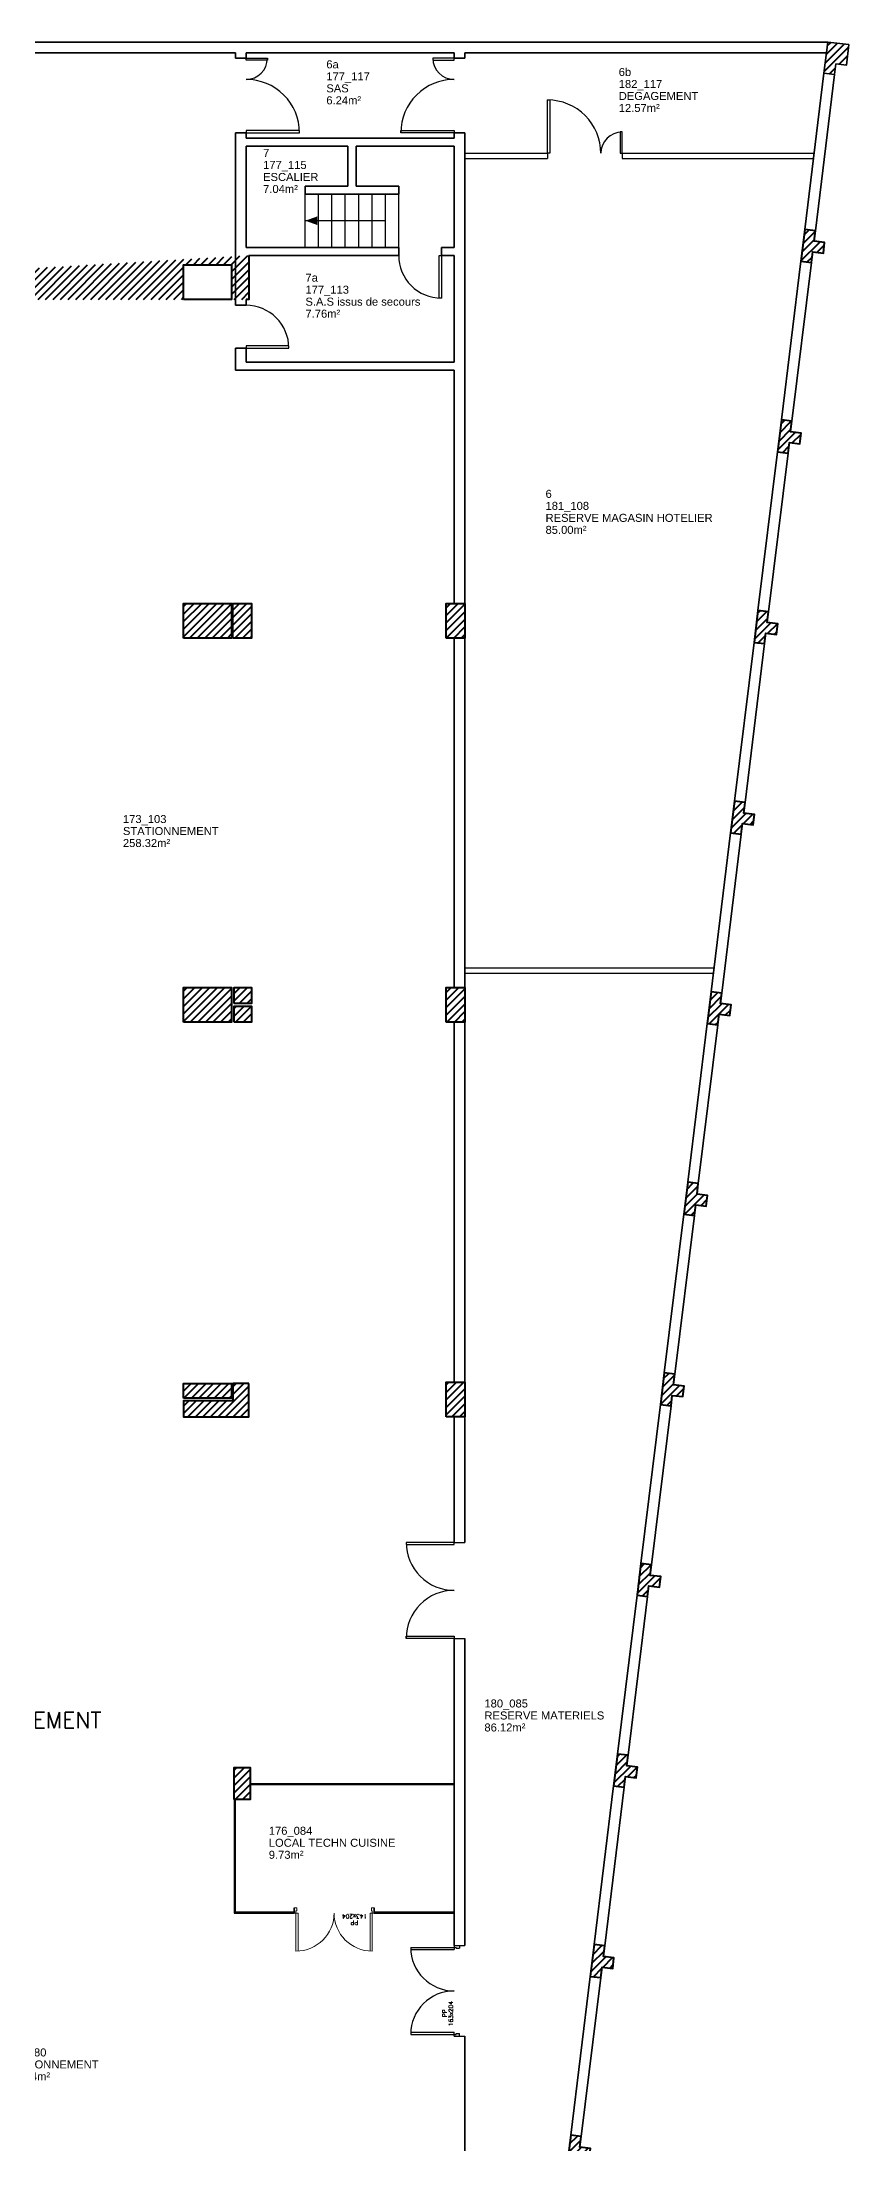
# Model space of a CAD drawing. Header units: metres. Extents: x -8 to 219, y -4 to 118.
# Drawn here: x 170.74 to 185.87, y 78.59 to 118 of the extents above; entities that cross this region are included whole.
import ezdxf
from ezdxf.enums import TextEntityAlignment as Align

# ---------------------------------------------------------------- set-up
doc = ezdxf.new("R2010")
doc.units = ezdxf.units.M
doc.header["$LTSCALE"] = 0.1
doc.header["$MEASUREMENT"] = 0
doc.linetypes.add('CONTINU', pattern=[0])
doc.layers.get('0').update_dxf_attribs({"linetype": 'CONTINUOUS'})
for name, color, linetype, lineweight in [('002 poteaux', 7, 'CONTINUOUS', 35), ('003 Murs porteurs', 7, 'CONTINUOUS', 35), ('A_MURS_STRU', 7, 'CONTINU', 40), ('A_PORT', 7, 'CONTINU', 0)]:
    doc.layers.add(name, color=color, linetype=linetype, lineweight=lineweight)
for name, color, linetype in [('005 Portes', 7, 'CONTINUOUS'), ('00_tx_rep_local', 5, 'CONTINUOUS'), ('202 BLOCS-SECOURS', 7, 'CONTINUOUS'), ('A_ACCÈS', 7, 'CONTINUOUS'), ('A_Etiqu_Local', 7, 'CONTINUOUS'), ('A_Etiqu_Local_ancien', 7, 'CONTINUOUS'), ('A_MUR_CLOI', 7, 'CONTINUOUS')]:
    doc.layers.add(name, color=color, linetype=linetype)
doc.styles.add('Attribut', font='arial.ttf')
doc.styles.add('ROMANS', font='ROMANS')
doc.styles.add('ROMANS8', font='romans8', dxfattribs={"height": 1})
pattern_1 = [(45, (109.5912127037004, 38.09946662848267), (-0.07071067811865475, 0.07071067811865477), [])]

# ---------------------------------------------------------------- blocks, each defined once
blk = doc.blocks.new('BROCASS-G26')
at = {"layer": '005 Portes', "color": 7, "linetype": 'Continuous'}
blk.add_lwpolyline([(6.199999, 41.549995), (7.100008, 41.549995), (7.100008, 41.589996), (6.199999, 41.589996)], close=True, dxfattribs=at)
at = {"layer": '005 Portes', "color": 3, "linetype": 'Continuous'}
blk.add_arc((6.199999, 41.549995), 0.9000020000000001, 359.999996, 90.00000300000002, dxfattribs=at)
blk = doc.blocks.new('BROCASS-G27')
at = {"layer": '005 Portes', "color": 7, "linetype": 'Continuous'}
blk.add_lwpolyline([(6.199999, 43.349998), (7.100008, 43.349998), (7.100008, 43.309998), (6.199999, 43.309998)], close=True, dxfattribs=at)
at = {"layer": '005 Portes', "color": 3, "linetype": 'Continuous'}
blk.add_arc((6.199999, 43.349998), 0.9000020000000001, 270.000001, 4e-06, dxfattribs=at)
blk = doc.blocks.new('BROCASS-G114')
at = {"layer": '005 Portes', "color": 7, "linetype": 'Continuous'}
blk.add_lwpolyline([(64.974991, 78.199989), (65.974998, 78.199989), (65.974998, 78.239998), (64.974991, 78.239998)], close=True, dxfattribs=at)
at = {"layer": '005 Portes', "color": 3, "linetype": 'Continuous'}
blk.add_arc((64.974991, 78.199989), 1, 359.999983, 89.999996, dxfattribs=at)
blk = doc.blocks.new('BROCASS-G115')
at = {"layer": '005 Portes', "color": 7, "linetype": 'Continuous'}
blk.add_lwpolyline([(64.974991, 74.162994), (65.77499399999999, 74.162994), (65.77499399999999, 74.20300300000001), (64.974991, 74.20300300000001)], close=True, dxfattribs=at)
at = {"layer": '005 Portes', "color": 3, "linetype": 'Continuous'}
blk.add_arc((64.974991, 74.16301), 0.8009930000000001, 359.999846, 90.00016600000001, dxfattribs=at)
blk = doc.blocks.new('BROCASS-G118')
at = {"layer": '005 Portes', "color": 7, "linetype": 'Continuous'}
blk.add_lwpolyline([(64.974991, 79.599991), (65.374992, 79.599991), (65.374992, 79.559998), (64.974991, 79.559998)], close=True, dxfattribs=at)
at = {"layer": '005 Portes', "color": 3, "linetype": 'Continuous'}
blk.add_arc((64.974991, 79.599991), 0.400002, 270.000001, 359.528536, dxfattribs=at)
blk = doc.blocks.new('BROCASS-G119')
at = {"layer": '005 Portes', "color": 7, "linetype": 'Continuous'}
blk.add_lwpolyline([(68.634865, 75.900002), (68.634865, 75.099998), (68.594864, 75.099998), (68.594864, 75.900002)], close=True, dxfattribs=at)
at = {"layer": '005 Portes', "color": 3, "linetype": 'Continuous'}
blk.add_arc((68.63501, 75.899078), 0.800075, 179.934094, 269.988908, dxfattribs=at)
blk = doc.blocks.new('BROCASS-G120')
at = {"layer": '005 Portes', "color": 7, "linetype": 'Continuous'}
blk.add_lwpolyline([(68.875, 79.599991), (68.474998, 79.599991), (68.474998, 79.559998), (68.875, 79.559998)], close=True, dxfattribs=at)
at = {"layer": '005 Portes', "color": 3, "linetype": 'Continuous'}
blk.add_arc((68.875, 79.599991), 0.400002, 180.471452, 270.000001, dxfattribs=at)
blk = doc.blocks.new('BROCASS-G121')
at = {"layer": '005 Portes', "color": 7, "linetype": 'Continuous'}
blk.add_lwpolyline([(68.875, 78.199989), (67.874992, 78.199989), (67.874992, 78.239998), (68.875, 78.239998)], close=True, dxfattribs=at)
at = {"layer": '005 Portes', "color": 3, "linetype": 'Continuous'}
blk.add_arc((68.875, 78.199989), 1, 90.00000300000002, 180.000005, dxfattribs=at)
blk = doc.blocks.new('BROCASS-G122')
at = {"layer": '003 Murs porteurs', "color": 7, "linetype": 'Continuous'}
blk.add_line((75.87804399999999, 79.899963), (76.275047, 79.851242), dxfattribs=at)
blk.add_lwpolyline([(76.275047, 79.851242), (76.22773000000001, 79.46588100000001), (76.029236, 79.490257), (76.004868, 79.29174), (75.806343, 79.316124), (75.878059, 79.900124)], dxfattribs=at)
blk = doc.blocks.new('BROCASS-G123')
at = {"layer": '005 Portes', "color": 7, "linetype": 'Continuous'}
blk.add_lwpolyline([(70.62518399999999, 77.81381), (70.62518399999999, 78.81381800000001), (70.665192, 78.81381800000001), (70.665192, 77.81381)], close=True, dxfattribs=at)
at = {"layer": '005 Portes', "color": 3, "linetype": 'Continuous'}
blk.add_arc((70.62518399999999, 77.81381), 1, 3e-06, 90.00000500000002, dxfattribs=at)
blk = doc.blocks.new('BROCASS-G124')
at = {"layer": '005 Portes', "color": 7, "linetype": 'Continuous'}
blk.add_lwpolyline([(72.025185, 77.81381), (72.025185, 78.213812), (71.985192, 78.213812), (71.985192, 77.81381)], close=True, dxfattribs=at)
at = {"layer": '005 Portes', "color": 3, "linetype": 'Continuous'}
blk.add_arc((72.025185, 77.81381), 0.400002, 90.471452, 180.000001, dxfattribs=at)
blk = doc.blocks.new('A_Etiqu_Local')
at = {"style": 'Attribut', "flags": 1}
for tag, p in [('CODE_HOPITAL', (-0.4463429027433705, 1.631968959218598)), ('CODE_SITE', (-0.4463429027433705, 1.406968959218589)), ('CODE_BATIMENT', (-0.4463429027433705, 1.181968959218581)), ('CODE_SECTEUR', (-0.4463429027433705, 0.9569689592185724)), ('CODE_ETAGE', (-0.4463429027433705, 0.731968959218564)), ('NOM_NORMALISE', (-0.4463429027433705, -0.8430310407814957)), ('SECTEUR_ACTIVITE', (-0.4463429027433705, -1.068031040781504)), ('SOUS_SECTEUR_ACTIVITE', (-0.4463429027433705, -1.293031040781513)), ('VOLUME', (-0.4463429027433705, -1.518031040781521)), ('SERVICE', (-0.4463429027433705, -1.74303104078153)), ('CODE_UG', (-0.4463429027433705, -1.968031040781538)), ('CODE_UA', (-0.4463429027433705, -2.193031040781547)), ('CODE_POLE', (-0.4463429027433705, -2.418031040781556)), ('OCCUPANT_EXTERNE', (-0.4463429027433705, -2.643031040781564)), ('DISPONIBILITE', (-0.4463429027433705, -2.868031040781573)), ('ACCES_HANDICAPES', (-0.4463429027433705, -3.093031040781581)), ('NATURE_SOL', (-0.4463429027433705, -3.31803104078159)), ('RISQUE_LABORATOIRE', (-0.4463429027433705, -3.543031040781598)), ('AMIANTE', (-0.4463429027433705, -3.768031040781606))]:
    blk.add_attdef(tag, p, '', height=0.1499999999999702, dxfattribs=at)
at = {"layer": 'A_Etiqu_Local', "style": 'Attribut'}
for tag, p in [('CODE_PIECE', (-0.4463429027433705, 0.2819689592185469)), ('NOM_USAGE', (-0.4463429027433705, 0.05696895921853837)), ('SURFACE', (-0.4463429027433705, -0.1680310407814702))]:
    blk.add_attdef(tag, p, '', height=0.1499999999999702, dxfattribs=at)
at = {"layer": 'A_Etiqu_Local_ancien', "style": 'Attribut'}
blk.add_attdef('CODE_PIECE_ANCIEN', (-0.4463429027433705, 0.5069689592185554), '', height=0.1499999999999702, dxfattribs=at)
blk = doc.blocks.new('P140-bt10')
for p, q in [((0.03500000000030923, 0.8150000000005093), (0.03500000000030923, 0.1000000000003638)), ((0.07500000000027285, 0.813880242058076), (0.07500000000027285, 0.1000000000003638)), ((1.425000000000182, 0.8138802420576212), (1.425000000000182, 0.1000000000003638)), ((1.465000000000146, 0.8150000000000546), (1.465000000000146, 0.1000000000003638)), ((4.547473508864641e-13, 0.1000000000003638), (0, 0)), ((4.547473508864641e-13, 0.1000000000003638), (0.03500000000030923, 0.1000000000003638)), ((0, 0), (0.0500000000001819, 0)), ((0.03500000000030923, 0.1000000000003638), (0.07500000000027285, 0.1000000000003638)), ((0.03500000000030923, 0.1000000000003638), (0.03499999999985448, 0.06000000000040018)), ((0.03499999999985448, 0.06000000000040018), (0.05000000000063665, 0.06000000000040018)), ((0.05000000000063665, 0.06000000000040018), (0.0500000000001819, 0)), ((1.465000000000146, 0.1000000000003638), (1.425000000000182, 0.1000000000003638)), ((1.4650000000006, 0.06000000000040018), (1.449999999999818, 0.06000000000040018)), ((1.449999999999818, 0.06000000000040018), (1.450000000000273, 0)), ((1.500000000000455, 0), (1.450000000000273, 0)), ((1.465000000000146, 0.1000000000003638), (1.4650000000006, 0.06000000000040018)), ((1.5, 0.1000000000003638), (1.465000000000146, 0.1000000000003638)), ((1.5, 0.1000000000003638), (1.500000000000455, 0)), ((1.500000000000455, 0), (1.500000000000455, 0))]:
    blk.add_line(p, q)
for centre, radius, start, end in [((0.03500000000030923, 0.1000000000003638), 0.7150000000001455, 0, 90), ((1.465000000000146, 0.1000000000003638), 0.7149999999996908, 90, 180)]:
    blk.add_arc(centre, radius, start, end)
at = {"style": 'ROMANS8'}
for tag, p in [('DEF', (0.3720157488323821, 0.2394772304360231)), ('DIM', (0.3670933933399283, 0.122100194297218))]:
    blk.add_attdef(tag, text='', height=0.08, dxfattribs=at).set_placement(p, align=Align.CENTER)
blk = doc.blocks.new('P160-bt10')
for p, q in [((0.03500000000030923, 0.9150000000001448), (0.03500000000030923, 0.100000000000545)), ((0.07500000000027285, 0.9140178130730412), (0.07500000000027285, 0.100000000000545)), ((1.624999999999545, 0.9140178130730412), (1.624999999999545, 0.100000000000545)), ((1.664999999999509, 0.9150000000001448), (1.664999999999509, 0.100000000000545)), ((4.547473508864641e-13, 0.100000000000545), (0, 0)), ((4.547473508864641e-13, 0.100000000000545), (0.03500000000030923, 0.100000000000545)), ((0, 0), (0.0500000000001819, 0)), ((0.03500000000030923, 0.100000000000545), (0.07500000000027285, 0.100000000000545)), ((0.03500000000030923, 0.100000000000545), (0.03499999999985448, 0.06000000000058137)), ((0.03499999999985448, 0.06000000000058137), (0.05000000000063665, 0.06000000000058137)), ((0.05000000000063665, 0.06000000000058137), (0.0500000000001819, 0)), ((1.664999999999509, 0.100000000000545), (1.624999999999545, 0.100000000000545)), ((1.664999999999964, 0.06000000000058137), (1.649999999999181, 0.06000000000058137)), ((1.649999999999181, 0.06000000000058137), (1.649999999999636, 0)), ((1.699999999999818, 0), (1.649999999999636, 0)), ((1.664999999999509, 0.100000000000545), (1.664999999999964, 0.06000000000058137)), ((1.699999999999363, 0.100000000000545), (1.664999999999509, 0.100000000000545)), ((1.699999999999363, 0.100000000000545), (1.699999999999818, 0))]:
    blk.add_line(p, q)
for centre, start, end in [((0.03500000000030923, 0.100000000000545), 0, 90), ((1.664999999999509, 0.100000000000545), 90, 180)]:
    blk.add_arc(centre, 0.8149999999995998, start, end)
at = {"style": 'ROMANS8'}
for tag, p in [('DEF', (0.4287029949746284, 0.2394772304362043)), ('DIM', (0.4237806394821746, 0.1221001942973992))]:
    blk.add_attdef(tag, text='', height=0.08, dxfattribs=at).set_placement(p, align=Align.CENTER)

msp = doc.modelspace()

# ---------------------------------------------------------------- hatches: boundary and pattern name
at = {"layer": 'A_MURS_STRU', "linetype": 'Continuous'}
h = msp.add_hatch(dxfattribs=at)
h.set_pattern_fill('ANSI31', color=8, scale=0.8, style=0)
h.set_pattern_definition(pattern_1)
edge = h.paths.add_edge_path()
edge.add_line((185.8662597037005, 117.9507069270731), (185.8189427037005, 117.5653459270731))
edge.add_line((185.8189427037005, 117.5653459270731), (185.6204487037004, 117.5897219270731))
edge.add_line((185.6204487037004, 117.5897219270731), (185.5960807037005, 117.3912049270731))
edge.add_line((185.5960807037005, 117.3912049270731), (185.3975557037004, 117.4155889270731))
edge.add_line((185.3975557037004, 117.4155889270731), (185.4692717037004, 117.9995889270731))
edge = h.paths.add_edge_path(flags=17)
edge.add_line((185.4692567037004, 117.9994279270731), (185.8662597037005, 117.9507069270731))
h = msp.add_hatch(dxfattribs=at)
h.set_pattern_fill('ANSI31', color=8, scale=0.8, style=0)
h.set_pattern_definition(pattern_1)
h.paths.add_polyline_path([(185.0378907037004, 114.4862299270731), (184.9647557037005, 113.8907169270731), (185.1632797037005, 113.8663409270731), (185.1876557037004, 114.0648349270731), (185.3861427037004, 114.0404749270731), (185.4105257037004, 114.2389759270731), (185.2120317037004, 114.2633599270731), (185.2363927037005, 114.4618689270731)])
h.paths.add_polyline_path([(183.7216907037004, 103.7667549270731), (183.6485777037005, 103.1712269270731), (183.8470947037004, 103.1468439270731), (183.8714557037004, 103.3453599270731), (184.0699647037004, 103.3209769270731), (184.0943407037005, 103.5195009270731), (183.8958317037004, 103.5438619270731), (183.9202147037005, 103.7423789270731)])
h.paths.add_polyline_path([(184.1604187037005, 107.3399049270731), (184.0872987037004, 106.7443849270731), (184.2858237037004, 106.7200089270731), (184.3101837037004, 106.9185109270731), (184.5086927037004, 106.8941349270731), (184.5330687037005, 107.0926519270731), (184.3345597037004, 107.1170199270731), (184.3589437037004, 107.3155369270731)])
h.paths.add_polyline_path([(184.5991477037005, 110.9130639270731), (184.5260267037004, 110.3175439270731), (184.7245517037005, 110.2931749270731), (184.7489197037004, 110.4916689270731), (184.9474137037004, 110.4673089270731), (184.9717977037004, 110.6658099270731), (184.7732887037004, 110.6901859270731), (184.7976717037004, 110.8886949270731)])
h.paths.add_polyline_path([(173.3912117037004, 113.1744699270731), (173.3912117037004, 113.8244629270731), (174.2912097037004, 113.8244629270731), (174.2912097037004, 113.1744699270731)], flags=17)
h.paths.add_polyline_path([(166.3662107037004, 113.1744699270731), (166.3662107037004, 114.6744619270731), (167.0162047037005, 114.6744619270731), (167.0162047037005, 113.1744699270731)])
h.paths.add_polyline_path([(165.2116657037004, 109.4085999270731), (165.2116657037004, 109.6086049270731), (166.5116687037005, 109.6086049270731), (166.5116687037005, 109.4085999270731)])
h.paths.add_polyline_path([(164.1275897037004, 108.3075489270731), (164.1275897037004, 108.8775559270731), (164.1875877037004, 108.8775559270731), (164.1875877037004, 108.3075489270731)])
h.paths.add_polyline_path([(173.3912117037004, 106.8244709270731), (173.3912117037004, 107.4744649270731), (174.2912097037004, 107.4744649270731), (174.2912097037004, 106.8244709270731)])
h.paths.add_polyline_path([(174.3162107037004, 106.8244709270731), (174.3162107037004, 107.4744649270731), (174.6662097037004, 107.4744649270731), (174.6662097037004, 106.8244709270731)])
h.paths.add_polyline_path([(166.1412077037004, 106.8494649270731), (166.1412077037004, 107.4494709270731), (166.9412107037004, 107.4494709270731), (166.9412107037004, 106.8494649270731)])
h.paths.add_polyline_path([(178.3162107037004, 106.8244709270731), (178.3162107037004, 107.4744649270731), (178.6662097037004, 107.4744649270731), (178.6662097037004, 106.8244709270731)])
h.paths.add_polyline_path([(182.8442417037004, 96.62041892707313), (182.7711217037004, 96.02489492707312), (182.9696227037005, 96.00051892707313), (182.9940067037004, 96.19902492707311), (183.1925077037004, 96.17465292707311), (183.2168687037004, 96.37316992707312), (183.0183827037004, 96.39754192707312), (183.0427587037004, 96.59604692707313)])
h.paths.add_polyline_path([(183.2829627037004, 100.1935929270731), (183.2098497037004, 99.59806492707312), (183.4083667037004, 99.57369292707313), (183.4327277037004, 99.77219792707311), (183.6312367037004, 99.74782592707314), (183.6556127037005, 99.94633892707313), (183.4571107037004, 99.97071092707313), (183.4814867037005, 100.1692169270731)])
h.paths.add_polyline_path([(174.3412127037004, 99.97446092707312), (174.3412127037004, 100.2744599270731), (174.6662097037004, 100.2744599270731), (174.6662097037004, 99.97446092707312)])
h.paths.add_polyline_path([(178.3162107037004, 99.62446692707312), (178.3162107037004, 100.2744599270731), (178.6662097037004, 100.2744599270731), (178.6662097037004, 99.62446692707312)])
h.paths.add_polyline_path([(174.3412127037004, 99.62446692707312), (174.3412127037004, 99.92446592707313), (174.6662097037004, 99.92446592707313), (174.6662097037004, 99.62446692707312)])
h.paths.add_polyline_path([(173.3912117037004, 99.62446692707312), (173.3912117037004, 100.2744599270731), (174.2912097037004, 100.2744599270731), (174.2912097037004, 99.62446692707312)])
h.paths.add_polyline_path([(166.1412077037004, 99.64946392707313), (166.1412077037004, 100.2494629270731), (166.9412107037004, 100.2494629270731), (166.9412107037004, 99.64946392707313)])
h.paths.add_polyline_path([(164.0075947037004, 109.3119589270731), (164.0075947037004, 109.1319659270731), (164.0675917037004, 109.1319659270731), (164.0675917037004, 109.3119589270731)])
h.paths.add_polyline_path([(164.0075947037004, 107.8119589270731), (164.0075947037004, 107.9919519270731), (164.0675917037004, 107.9919519270731), (164.0675917037004, 107.8119589270731)])
h.paths.add_polyline_path([(164.0675917037004, 108.7419519270731), (164.0675917037004, 109.3119589270731), (164.1275897037004, 109.3119589270731), (164.1275897037004, 108.7419519270731)])
edge = h.paths.add_edge_path()
edge.add_line((169.1338837037004, 113.1744769270731), (168.0662107037004, 113.1744699270731))
edge.add_line((168.0662107037004, 113.1744699270731), (168.0662107037004, 113.6744619270731))
edge.add_line((168.0662107037004, 113.6744619270731), (169.1338837037004, 113.6744619270731))
edge.add_line((174.6162067037004, 113.9994669270731), (174.6162067037004, 113.1744699270731))
edge.add_line((174.6162067037004, 113.1744699270731), (174.5662037037004, 113.1744699270731))
edge.add_arc((169.1338837037004, 113.4244699270731), 0.249996, 270.0000009999998, 450.0000030000002)
h = msp.add_hatch(dxfattribs=at)
h.set_pattern_fill('ANSI31', color=8, scale=0.8, style=0)
h.set_pattern_definition(pattern_1)
h.paths.add_polyline_path([(182.4055137037004, 93.04726792707314), (182.3323927037004, 92.45173692707311), (182.5308947037004, 92.42736892707313), (182.5552787037005, 92.62587392707312), (182.7537797037004, 92.60150192707312), (182.7781407037004, 92.80001092707312), (182.5796537037004, 92.82438292707312), (182.6040297037004, 93.02288892707313)])
h.paths.add_polyline_path([(181.5280417037004, 85.90092492707313), (181.4549207037005, 85.30539792707313), (181.6534457037004, 85.28102192707311), (181.6778217037004, 85.47952692707312), (181.8763077037004, 85.45515892707311), (181.9006917037005, 85.65366792707312), (181.7021827037004, 85.67804792707312), (181.7265657037005, 85.87654892707312)])
h.paths.add_polyline_path([(181.0893127037004, 82.32775892707312), (181.0162007037004, 81.73223192707312), (181.2147177037004, 81.70786292707314), (181.2390777037004, 81.90636492707313), (181.4375877037004, 81.88199692707312), (181.4619627037004, 82.08050992707314), (181.2634537037004, 82.10487792707312), (181.2878377037004, 82.30338292707313)])
h.paths.add_polyline_path([(181.9667847037004, 89.47409492707311), (181.8936647037004, 88.87856692707314), (182.0921667037005, 88.85419492707314), (182.1165497037004, 89.05270092707312), (182.3150367037004, 89.02832892707312), (182.3394117037004, 89.22684192707314), (182.1409257037004, 89.25121392707314), (182.1652867037004, 89.44972292707314)])
h.paths.add_polyline_path([(174.6162147037005, 92.84946492707311), (174.3162107037004, 92.84946492707311), (174.3162107037004, 92.52446392707313), (173.3912117037004, 92.52446392707313), (173.3912117037004, 92.22446092707312), (174.3162107037004, 92.22446092707312), (174.6162147037005, 92.22446092707312)])
h.paths.add_polyline_path([(173.3912117037004, 92.57446292707311), (173.3912117037004, 92.84946492707311), (174.2912097037004, 92.84946492707311), (174.2912097037004, 92.57446292707311)], flags=17)
h.paths.add_polyline_path([(178.3162107037004, 92.22446092707312), (178.3162107037004, 92.87445492707312), (178.6662097037004, 92.87445492707312), (178.6662097037004, 92.22446092707312)])
h.paths.add_polyline_path([(174.3412127037004, 85.04946592707313), (174.3412127037004, 85.64946392707313), (174.6412157037005, 85.64946392707313), (174.6412157037005, 85.04946592707313)])
h.paths.add_polyline_path([(180.2118637037004, 75.18142792707312), (180.1387437037004, 74.58590792707312), (180.3372457037004, 74.56152792707312), (180.3616287037004, 74.76003292707313), (180.5601307037005, 74.73566092707313), (180.5845067037004, 74.93417392707312), (180.3860047037005, 74.95854592707312), (180.4103807037004, 75.15705892707314)])
h.paths.add_polyline_path([(179.8395727037004, 72.14944092707313), (179.7904617037004, 71.74946692707312), (179.7904617037004, 71.34944192707312), (180.0904577037005, 71.34944192707312), (180.0904577037005, 71.54946192707311), (180.1412077037004, 71.54946192707311), (180.1412077037004, 71.94946292707311), (180.0165207037005, 71.94946292707311), (180.0380817037004, 72.12506892707313)])
h.paths.add_polyline_path([(180.6505847037004, 78.75459292707313), (180.5774717037004, 78.15906592707313), (180.7759887037004, 78.13469792707312), (180.8003497037004, 78.33319892707314), (180.9988587037004, 78.30882692707311), (181.0232347037004, 78.50733992707313), (180.8247337037004, 78.53171192707313), (180.8491087037004, 78.73021792707314)])
h.paths.add_polyline_path([(174.3412127037004, 77.84946492707311), (174.3412127037004, 78.44946292707311), (174.6412157037005, 78.44946292707311), (174.6412157037005, 77.84946492707311)])
h.paths.add_polyline_path([(174.3412127037004, 74.54946592707313), (174.3412127037004, 75.14946392707313), (174.6412157037005, 75.14946392707313), (174.6412157037005, 74.54946592707313)])

# ---------------------------------------------------------------- linework, layer by layer
at = {"layer": '003 Murs porteurs', "color": 8, "linetype": 'Continuous'}
for p, q in [((136.5278597037004, 117.9994669270731), (185.4692567037004, 117.9994669270731)), ((136.5912127037004, 117.7994539270731), (174.3662067037004, 117.7994539270731)), ((174.3662067037004, 117.6994559270731), (174.3662067037004, 117.7994539270731)), ((174.5662037037004, 117.6994559270731), (174.3662067037004, 117.6994559270731)), ((174.5662037037004, 117.7994539270731), (178.4662127037004, 117.7994539270731)), ((174.5662037037004, 117.6994559270731), (174.5662037037004, 117.7994539270731)), ((178.4662127037004, 117.6994559270731), (178.4662127037004, 117.7994539270731)), ((178.6662097037004, 117.6994559270731), (178.4662127037004, 117.6994559270731)), ((178.6662097037004, 117.7994539270731), (185.4446977037004, 117.7994539270731)), ((178.6662097037004, 117.6994559270731), (178.6662097037004, 117.7994539270731)), ((185.3975557037004, 117.4155889270731), (185.0378907037004, 114.4862299270731)), ((185.5960807037004, 117.3912049270731), (185.2363927037005, 114.4618689270731)), ((174.3662067037004, 113.0634699270731), (174.3662067037004, 116.2994539270731)), ((174.5662037037004, 116.2994539270731), (174.3662067037004, 116.2994539270731)), ((174.5662037037004, 116.1994559270731), (174.5662037037004, 116.2994539270731)), ((178.6662097037004, 116.2994539270731), (178.4662127037004, 116.2994539270731)), ((178.4662127037004, 116.1994559270731), (178.4662127037004, 116.2994539270731)), ((178.6662097037004, 116.2994539270731), (178.6662097037004, 107.4744649270731)), ((174.5662037037004, 116.1994559270731), (178.4662127037004, 116.1994559270731)), ((174.5662037037004, 116.0494619270731), (176.4761537037004, 116.0494619270731)), ((174.5662037037004, 116.0494619270731), (174.5662037037004, 114.1494599270731)), ((176.4761537037004, 116.0494619270731), (176.4761537037004, 115.2995919270731)), ((176.6261477037004, 116.0494619270731), (176.6261477037004, 115.2995919270731)), ((176.6261477037004, 116.0494619270731), (178.4662127037004, 116.0494619270731)), ((178.4662127037004, 114.1494599270731), (178.4662127037004, 116.0494619270731)), ((175.6761507037004, 115.2995919270731), (176.4761537037004, 115.2995919270731)), ((175.6761507037004, 115.2995919270731), (175.6761507037004, 115.1495979270731)), ((175.6761507037004, 115.1495979270731), (177.4261507037004, 115.1495979270731)), ((176.6261477037004, 115.2995919270731), (177.4261507037004, 115.2995919270731)), ((177.4261507037004, 115.2995919270731), (177.4261507037004, 115.1495979270731)), ((174.5662037037004, 114.1494599270731), (177.4261507037004, 114.1494599270731)), ((174.6162067037004, 113.9994669270731), (177.4261507037004, 113.9994669270731)), ((177.4261507037004, 114.1494599270731), (177.4261507037004, 113.9994669270731)), ((178.2260777037004, 114.1494599270731), (178.2260777037004, 113.9994669270731)), ((178.2260777037004, 114.1494599270731), (178.4662127037004, 114.1494599270731)), ((178.4662127037004, 113.9994669270731), (178.2260777037004, 113.9994669270731)), ((178.4662127037004, 111.9996879270731), (178.4662127037004, 113.9994669270731)), ((184.9647557037005, 113.8907169270731), (184.5991477037005, 110.9130639270731)), ((184.7976717037004, 110.8886949270731), (185.1632797037005, 113.8663409270731)), ((174.5662037037004, 113.1744699270731), (174.5662037037004, 113.0634699270731)), ((174.3662067037004, 113.0634699270731), (174.5662037037004, 113.0634699270731)), ((174.3662067037004, 111.8496939270731), (174.3662067037004, 112.2624589270731)), ((174.5662037037004, 112.2624589270731), (174.3662067037004, 112.2624589270731)), ((174.5662037037004, 112.2624589270731), (174.5662037037004, 111.9996879270731)), ((174.5662037037004, 111.9996879270731), (178.4662127037004, 111.9996879270731)), ((174.3662067037004, 111.8496939270731), (178.4662127037004, 111.8496939270731)), ((178.4662127037004, 107.4744649270731), (178.4662127037004, 111.8496939270731)), ((184.5260267037004, 110.3175439270731), (184.1604187037005, 107.3399049270731)), ((184.3589437037004, 107.3155369270731), (184.7245517037005, 110.2931749270731)), ((178.4662127037004, 100.2744599270731), (178.4662127037004, 106.8244709270731)), ((178.6662097037004, 106.8244709270731), (178.6662097037004, 100.2744599270731)), ((184.0872987037004, 106.7443849270731), (183.7216907037004, 103.7667549270731)), ((183.9202147037005, 103.7423789270731), (184.2858237037004, 106.7200089270731)), ((183.6485777037005, 103.1712269270731), (183.2829627037004, 100.1935929270731)), ((183.4814867037005, 100.1692169270731), (183.8470947037004, 103.1468439270731)), ((178.4662127037004, 92.87445492707312), (178.4662127037004, 99.62446692707312)), ((178.6662097037004, 99.62446692707312), (178.6662097037004, 92.87445492707312)), ((183.2098497037004, 99.59806492707312), (182.8442417037004, 96.62041892707313)), ((183.0427587037004, 96.59604692707313), (183.4083667037004, 99.57369292707313)), ((182.7711217037004, 96.02489492707312), (182.4055137037004, 93.04726792707314)), ((182.6040297037004, 93.02288892707313), (182.9696227037005, 96.00051892707313)), ((178.4662127037004, 92.22447592707312), (178.4662127037004, 89.86982692494321)), ((178.6662097037004, 89.86982692494321), (178.6662097037004, 92.22447592707312)), ((182.3323927037004, 92.45173692707311), (181.9667847037004, 89.47409492707311)), ((182.1652867037004, 89.44972292707314), (182.5308947037004, 92.42736892707313)), ((181.8936647037004, 88.87856692707314), (181.5280417037004, 85.90092492707313)), ((181.7265657037005, 85.87654892707312), (182.0921667037005, 88.85419492707314)), ((178.4662127037004, 88.06982392494321), (178.4662127037004, 82.30946242698248)), ((178.6662097037004, 82.30946242698248), (178.6662097037004, 88.0698239249432)), ((181.4549207037005, 85.30539792707313), (181.0893127037004, 82.32775892707312)), ((181.2878377037004, 82.30338292707313), (181.6534457037004, 85.28102192707311)), ((175.4662127037004, 83.01946242698246), (175.4662127037004, 82.91946242698248)), ((176.9662127037005, 83.01946242698246), (176.9662127037004, 82.91946242698248)), ((180.6505847037004, 78.75459292707313), (181.0162007037004, 81.73223192707312)), ((181.2147177037004, 81.70786292707314), (180.8491087037004, 78.73021792707314)), ((178.6662097037004, 74.19948292707312), (178.6662097037004, 80.60946242698357))]:
    msp.add_line(p, q, dxfattribs=at)
at = {"layer": '202 BLOCS-SECOURS', "color": 8}
for p, q in [((174.6412157037005, 85.34946492707311), (178.4662127037004, 85.34946492707311)), ((174.6412157037005, 85.32946492707312), (178.4662127037004, 85.32946492707312)), ((174.3412127037004, 82.93946242698247), (175.4662127037004, 82.93946242698247)), ((174.3412127037004, 82.91946242698248), (175.4662127037004, 82.91946242698248)), ((176.9662127037004, 82.93946242698247), (178.4662127037005, 82.93946242698247)), ((176.9662127037004, 82.91946242698248), (178.4662127037005, 82.91946242698248)), ((178.4662127037005, 82.30946242698248), (178.6662097037004, 82.30946242698248)), ((178.466215555858, 80.60946242698357), (178.6662097037004, 80.60946242698357))]:
    msp.add_line(p, q, dxfattribs=at)
for points in [[(174.3412127037004, 85.04946592707313), (174.3412127037004, 82.91946242698248)], [(174.3612127037005, 85.04946592707313), (174.3612127037005, 82.91946242698248)]]:
    msp.add_lwpolyline(points, dxfattribs=at)
at = {"layer": 'A_ACCÈS', "color": 8}
for p, q in [((175.6761507037004, 114.1494599270731), (175.6761507037004, 115.1495979270731)), ((175.9261507037004, 114.1494599270731), (175.9261507037004, 115.1495979270731)), ((176.1761507037004, 114.1494599270731), (176.1761507037004, 115.1495979270731)), ((176.4261507037004, 114.1494599270731), (176.4261507037004, 115.1495979270731)), ((176.6761507037004, 114.1494599270731), (176.6761507037004, 115.1495979270731)), ((176.9261507037004, 114.1494599270731), (176.9261507037004, 115.1495979270731)), ((177.1761507037004, 114.1494599270731), (177.1761507037004, 115.1495979270731)), ((177.4261507037004, 114.1494599270731), (177.4261507037004, 115.1495979270731)), ((177.1579000904148, 114.6495288799971), (175.6761506566376, 114.649528879997))]:
    msp.add_line(p, q, dxfattribs=at)
msp.add_lwpolyline([(175.6761506566376, 114.6495288799838, 0, 0.1613550585383492, 0), (175.900870048195, 114.6495919675057, 0.1613550585383492, 0.1613550585383492, 0)], format="xyseb", dxfattribs=at)
at = {"layer": 'A_MUR_CLOI', "color": 8, "linetype": 'Continuous'}
for p, q in [((178.6662097037004, 115.9132749270731), (180.2163967037004, 115.9132749270731)), ((180.2163967037004, 115.9132749270731), (180.2163967037004, 115.8132749270731)), ((181.6163977037004, 115.9132749270731), (181.6163977037004, 115.8132749270731)), ((181.6163977037004, 115.9132749270731), (185.2131027037005, 115.9132749270731)), ((178.6662097037004, 115.8132749270731), (180.2163967037004, 115.8132749270731)), ((181.6163977037004, 115.8132749270731), (185.2008247037004, 115.8132749270731)), ((178.6662097037004, 100.6437619270731), (183.3382377037004, 100.6437619270731)), ((178.6662097037004, 100.5437619270731), (183.3259587037005, 100.5437619270731)), ((178.4662127037004, 89.86982692494321), (178.6662097037004, 89.8698269249432)), ((178.4662127037004, 88.06982392494322), (178.6662097037004, 88.06982392494321))]:
    msp.add_line(p, q, dxfattribs=at)
at = {"layer": 'A_MURS_STRU', "color": 8, "linetype": 'Continuous'}
for points in [[(185.0378907037004, 114.4862299270731), (184.9647557037005, 113.8907169270731), (185.1632797037005, 113.8663409270731), (185.1876557037004, 114.0648349270731), (185.3861427037004, 114.0404749270731), (185.4105257037004, 114.2389759270731), (185.2120317037004, 114.2633599270731), (185.2363927037005, 114.4618689270731)], [(173.3912117037004, 113.1744699270731), (173.3912117037004, 113.8244629270731), (174.2912097037004, 113.8244629270731), (174.2912097037004, 113.1744699270731)], [(184.5991477037005, 110.9130639270731), (184.5260267037004, 110.3175439270731), (184.7245517037005, 110.2931749270731), (184.7489197037004, 110.4916689270731), (184.9474137037004, 110.4673089270731), (184.9717977037004, 110.6658099270731), (184.7732887037004, 110.6901859270731), (184.7976717037004, 110.8886949270731)], [(173.3912117037004, 106.8244709270731), (173.3912117037004, 107.4744649270731), (174.2912097037004, 107.4744649270731), (174.2912097037004, 106.8244709270731)], [(174.3162107037004, 106.8244709270731), (174.3162107037004, 107.4744649270731), (174.6662097037004, 107.4744649270731), (174.6662097037004, 106.8244709270731)], [(178.3162107037004, 106.8244709270731), (178.3162107037004, 107.4744649270731), (178.6662097037004, 107.4744649270731), (178.6662097037004, 106.8244709270731)], [(184.1604187037005, 107.3399049270731), (184.0872987037004, 106.7443849270731), (184.2858237037004, 106.7200089270731), (184.3101837037004, 106.9185109270731), (184.5086927037004, 106.8941349270731), (184.5330687037005, 107.0926519270731), (184.3345597037004, 107.1170199270731), (184.3589437037004, 107.3155369270731)], [(183.7216907037004, 103.7667549270731), (183.6485777037005, 103.1712269270731), (183.8470947037004, 103.1468439270731), (183.8714557037004, 103.3453599270731), (184.0699647037004, 103.3209769270731), (184.0943407037005, 103.5195009270731), (183.8958317037004, 103.5438619270731), (183.9202147037005, 103.7423789270731)], [(173.3912117037004, 99.62446692707312), (173.3912117037004, 100.2744599270731), (174.2912097037004, 100.2744599270731), (174.2912097037004, 99.62446692707312)], [(174.3412127037004, 99.97446092707312), (174.3412127037004, 100.2744599270731), (174.6662097037004, 100.2744599270731), (174.6662097037004, 99.97446092707312)], [(178.3162107037004, 99.62446692707312), (178.3162107037004, 100.2744599270731), (178.6662097037004, 100.2744599270731), (178.6662097037004, 99.62446692707312)], [(183.2829627037004, 100.1935929270731), (183.2098497037004, 99.59806492707312), (183.4083667037004, 99.57369292707313), (183.4327277037004, 99.77219792707311), (183.6312367037004, 99.74782592707314), (183.6556127037005, 99.94633892707313), (183.4571107037004, 99.97071092707313), (183.4814867037005, 100.1692169270731)], [(174.3412127037004, 99.62446692707312), (174.3412127037004, 99.92446592707313), (174.6662097037004, 99.92446592707313), (174.6662097037004, 99.62446692707312)], [(182.8442417037004, 96.62041892707313), (182.7711217037004, 96.02489492707312), (182.9696227037005, 96.00051892707313), (182.9940067037004, 96.19902492707311), (183.1925077037004, 96.17465292707311), (183.2168687037004, 96.37316992707312), (183.0183827037004, 96.39754192707312), (183.0427587037004, 96.59604692707313)], [(182.4055137037004, 93.04726792707314), (182.3323927037004, 92.45173692707311), (182.5308947037004, 92.42736892707313), (182.5552787037005, 92.62587392707312), (182.7537797037004, 92.60150192707312), (182.7781407037004, 92.80001092707312), (182.5796537037004, 92.82438292707312), (182.6040297037004, 93.02288892707313)], [(173.3912117037004, 92.57446292707311), (173.3912117037004, 92.84946492707311), (174.2912097037004, 92.84946492707311), (174.2912097037004, 92.57446292707311)], [(174.6162147037005, 92.84946492707311), (174.3162107037004, 92.84946492707311), (174.3162107037004, 92.52446392707313), (173.3912117037004, 92.52446392707313), (173.3912117037004, 92.22446092707312), (174.3162107037004, 92.22446092707312), (174.3162107037004, 92.22446092707312), (174.6162147037005, 92.22446092707312)], [(178.3162107037004, 92.22446092707312), (178.3162107037004, 92.87445492707312), (178.6662097037004, 92.87445492707312), (178.6662097037004, 92.22446092707312)], [(181.9667847037004, 89.47409492707311), (181.8936647037004, 88.87856692707314), (182.0921667037005, 88.85419492707314), (182.1165497037004, 89.05270092707312), (182.3150367037004, 89.02832892707312), (182.3394117037004, 89.22684192707314), (182.1409257037004, 89.25121392707314), (182.1652867037004, 89.44972292707314)], [(174.3412127037004, 85.04946592707313), (174.3412127037004, 85.64946392707313), (174.6412157037005, 85.64946392707313), (174.6412157037005, 85.04946592707313)], [(181.5280417037004, 85.90092492707313), (181.4549207037005, 85.30539792707313), (181.6534457037004, 85.28102192707311), (181.6778217037004, 85.47952692707312), (181.8763077037004, 85.45515892707311), (181.9006917037005, 85.65366792707312), (181.7021827037004, 85.67804792707312), (181.7265657037005, 85.87654892707312)], [(181.0893127037004, 82.32775892707312), (181.0162007037004, 81.73223192707312), (181.2147177037004, 81.70786292707314), (181.2390777037004, 81.90636492707313), (181.4375877037004, 81.88199692707312), (181.4619627037004, 82.08050992707314), (181.2634537037004, 82.10487792707312), (181.2878377037004, 82.30338292707313)], [(180.6505847037004, 78.75459292707313), (180.5774717037004, 78.15906592707313), (180.7759887037004, 78.13469792707312), (180.8003497037004, 78.33319892707314), (180.9988587037004, 78.30882692707311), (181.0232347037004, 78.50733992707313), (180.8247337037004, 78.53171192707313), (180.8491087037004, 78.73021792707314)]]:
    msp.add_lwpolyline(points, close=True, dxfattribs=at)
msp.add_lwpolyline([(174.6162067037004, 113.9994669270731), (174.6162067037004, 113.1744699270731), (174.5662037037004, 113.1744699270731)], dxfattribs=at)

# ---------------------------------------------------------------- block references
at = {"layer": '002 poteaux', "color": 8}
msp.add_blockref('BROCASS-G122', (109.5912127037004, 38.09946492707313), dxfattribs=at)
at = {"layer": '202 BLOCS-SECOURS', "color": 8, "rotation": 90}
msp.add_blockref('P160-bt10', (178.566212703701, 80.60946242698311), dxfattribs=at).add_auto_attribs({'DEF': 'PP', 'DIM': '163x204'})
at = {"layer": 'A_Etiqu_Local', "color": 8}
ref = msp.add_blockref('A_Etiqu_Local', (176.5162082037009, 116.9994549270731), dxfattribs=at)
ref.add_attrib('CODE_PIECE', '177_117', (176.0698653009575, 117.2814238862916), dxfattribs={"height": 0.1499999999999702, "style": 'Attribut'})
ref.add_attrib('CODE_PIECE_ANCIEN', '6a', (176.0698653009575, 117.5064238862916), dxfattribs={"layer": 'A_Etiqu_Local_ancien', "height": 0.1499999999999702, "style": 'Attribut'})
ref.add_attrib('NOM_USAGE', 'SAS', (176.0698653009575, 117.0564238862916), dxfattribs={"height": 0.1499999999999702, "style": 'Attribut'})
ref.add_attrib('SURFACE', '6.24m²', (176.0698653009575, 116.8314238862916), dxfattribs={"height": 0.1499999999999702, "style": 'Attribut'})
ref = msp.add_blockref('A_Etiqu_Local', (181.9975520737247, 116.8563644270731), dxfattribs=at)
ref.add_attrib('CODE_PIECE', '182_117', (181.5512091709813, 117.1383333862917), dxfattribs={"height": 0.1499999999999702, "style": 'Attribut'})
ref.add_attrib('CODE_PIECE_ANCIEN', '6b', (181.5512091709813, 117.3633333862917), dxfattribs={"layer": 'A_Etiqu_Local_ancien', "height": 0.1499999999999702, "style": 'Attribut'})
ref.add_attrib('NOM_USAGE', 'DEGAGEMENT', (181.5512091709813, 116.9133333862917), dxfattribs={"height": 0.1499999999999702, "style": 'Attribut'})
ref.add_attrib('SURFACE', '12.57m²', (181.5512091709813, 116.6883333862916), dxfattribs={"height": 0.1499999999999702, "style": 'Attribut'})
ref = msp.add_blockref('A_Etiqu_Local', (175.3311971287768, 115.3378412336427), dxfattribs=at)
ref.add_attrib('CODE_PIECE', '177_115', (174.8848542260334, 115.6198101928612), dxfattribs={"height": 0.1499999999999702, "style": 'Attribut'})
ref.add_attrib('CODE_PIECE_ANCIEN', '7', (174.8848542260334, 115.8448101928612), dxfattribs={"layer": 'A_Etiqu_Local_ancien', "height": 0.1499999999999702, "style": 'Attribut'})
ref.add_attrib('NOM_USAGE', 'ESCALIER', (174.8848542260334, 115.3948101928612), dxfattribs={"height": 0.1499999999999702, "style": 'Attribut'})
ref.add_attrib('SURFACE', '7.04m²', (174.8848542260334, 115.1698101928612), dxfattribs={"height": 0.1499999999999702, "style": 'Attribut'})
ref = msp.add_blockref('A_Etiqu_Local', (176.1249120861648, 112.9995774270732), dxfattribs=at)
ref.add_attrib('CODE_PIECE', '177_113', (175.6785691834215, 113.2815463862917), dxfattribs={"height": 0.1499999999999702, "style": 'Attribut'})
ref.add_attrib('CODE_PIECE_ANCIEN', '7a', (175.6785691834215, 113.5065463862917), dxfattribs={"layer": 'A_Etiqu_Local_ancien', "height": 0.1499999999999702, "style": 'Attribut'})
ref.add_attrib('NOM_USAGE', 'S.A.S issus de secours', (175.6785691834215, 113.0565463862917), dxfattribs={"height": 0.1499999999999702, "style": 'Attribut'})
ref.add_attrib('SURFACE', '7.76m²', (175.6785691834215, 112.8315463862917), dxfattribs={"height": 0.1499999999999702, "style": 'Attribut'})
ref = msp.add_blockref('A_Etiqu_Local', (180.625326779856, 108.9463994483383), dxfattribs=at)
ref.add_attrib('CODE_PIECE', '181_108', (180.1789838771127, 109.2283684075569), dxfattribs={"height": 0.1499999999999702, "style": 'Attribut'})
ref.add_attrib('CODE_PIECE_ANCIEN', '6', (180.1789838771127, 109.4533684075569), dxfattribs={"layer": 'A_Etiqu_Local_ancien', "height": 0.1499999999999702, "style": 'Attribut'})
ref.add_attrib('NOM_USAGE', 'RESERVE MAGASIN HOTELIER', (180.1789838771127, 109.0033684075569), dxfattribs={"height": 0.1499999999999702, "style": 'Attribut'})
ref.add_attrib('SURFACE', '85.00m²', (180.1789838771127, 108.7783684075569), dxfattribs={"height": 0.1499999999999702, "style": 'Attribut'})
ref = msp.add_blockref('A_Etiqu_Local', (172.7037117037009, 103.0744694270729), dxfattribs=at)
ref.add_attrib('CODE_PIECE', '173_103', (172.2573688009576, 103.3564383862915), dxfattribs={"height": 0.1499999999999702, "style": 'Attribut'})
ref.add_attrib('NOM_USAGE', 'STATIONNEMENT', (172.2573688009576, 103.1314383862915), dxfattribs={"height": 0.1499999999999702, "style": 'Attribut'})
ref.add_attrib('SURFACE', '258.32m²', (172.2573688009576, 102.9064383862915), dxfattribs={"height": 0.1499999999999702, "style": 'Attribut'})
ref = msp.add_blockref('A_Etiqu_Local', (179.4796685916009, 86.49164085310699), dxfattribs=at)
ref.add_attrib('CODE_PIECE', '180_085', (179.0333256888575, 86.77360981232553), dxfattribs={"height": 0.1499999999999702, "style": 'Attribut'})
ref.add_attrib('NOM_USAGE', 'RESERVE MATERIELS', (179.0333256888575, 86.54860981232552), dxfattribs={"height": 0.1499999999999702, "style": 'Attribut'})
ref.add_attrib('SURFACE', '86.12m²', (179.0333256888575, 86.32360981232551), dxfattribs={"height": 0.1499999999999702, "style": 'Attribut'})
ref = msp.add_blockref('A_Etiqu_Local', (175.4378683997499, 84.10484262327708), dxfattribs=at)
ref.add_attrib('CODE_PIECE', '176_084', (174.9915254970065, 84.38681158249562), dxfattribs={"height": 0.1499999999999702, "style": 'Attribut'})
ref.add_attrib('NOM_USAGE', 'LOCAL TECHN CUISINE', (174.9915254970065, 84.16181158249562), dxfattribs={"height": 0.1499999999999702, "style": 'Attribut'})
ref.add_attrib('SURFACE', '9.73m²', (174.9915254970065, 83.93681158249561), dxfattribs={"height": 0.1499999999999702, "style": 'Attribut'})
ref = msp.add_blockref('A_Etiqu_Local', (170.4538282037009, 79.94897967974703), dxfattribs=at)
ref.add_attrib('CODE_PIECE', '170_080', (170.0074853009576, 80.23094863896557), dxfattribs={"height": 0.1499999999999702, "style": 'Attribut'})
ref.add_attrib('NOM_USAGE', 'STATIONNEMENT', (170.0074853009576, 80.00594863896556), dxfattribs={"height": 0.1499999999999702, "style": 'Attribut'})
ref.add_attrib('SURFACE', '365.54m²', (170.0074853009576, 79.78094863896555), dxfattribs={"height": 0.1499999999999702, "style": 'Attribut'})
at = {"layer": 'A_PORT', "color": 8, "linetype": 'Continuous'}
for name in ['BROCASS-G118', 'BROCASS-G120', 'BROCASS-G114', 'BROCASS-G121', 'BROCASS-G123', 'BROCASS-G124', 'BROCASS-G119', 'BROCASS-G115']:
    msp.add_blockref(name, (109.5912127037004, 38.09946492707313), dxfattribs=at)
at = {"layer": 'A_PORT', "color": 8, "linetype": 'Continuous', "rotation": 180}
for name in ['BROCASS-G26', 'BROCASS-G27']:
    msp.add_blockref(name, (184.6662117037005, 131.4198219249432), dxfattribs=at)
msp.add_blockref('P140-bt10', (176.9662127037004, 83.01946242698284), dxfattribs=at).add_auto_attribs({'DEF': 'PP', 'DIM': '143x204'})

# ---------------------------------------------------------------- texts
at = {"layer": '00_tx_rep_local', "color": 8, "linetype": 'Continuous', "style": 'ROMANS'}
msp.add_text('STATIONNEMENT', height=0.3, dxfattribs=at).set_placement((168.7171177013564, 86.38839207429123))

doc.saveas('drawing.dxf')
